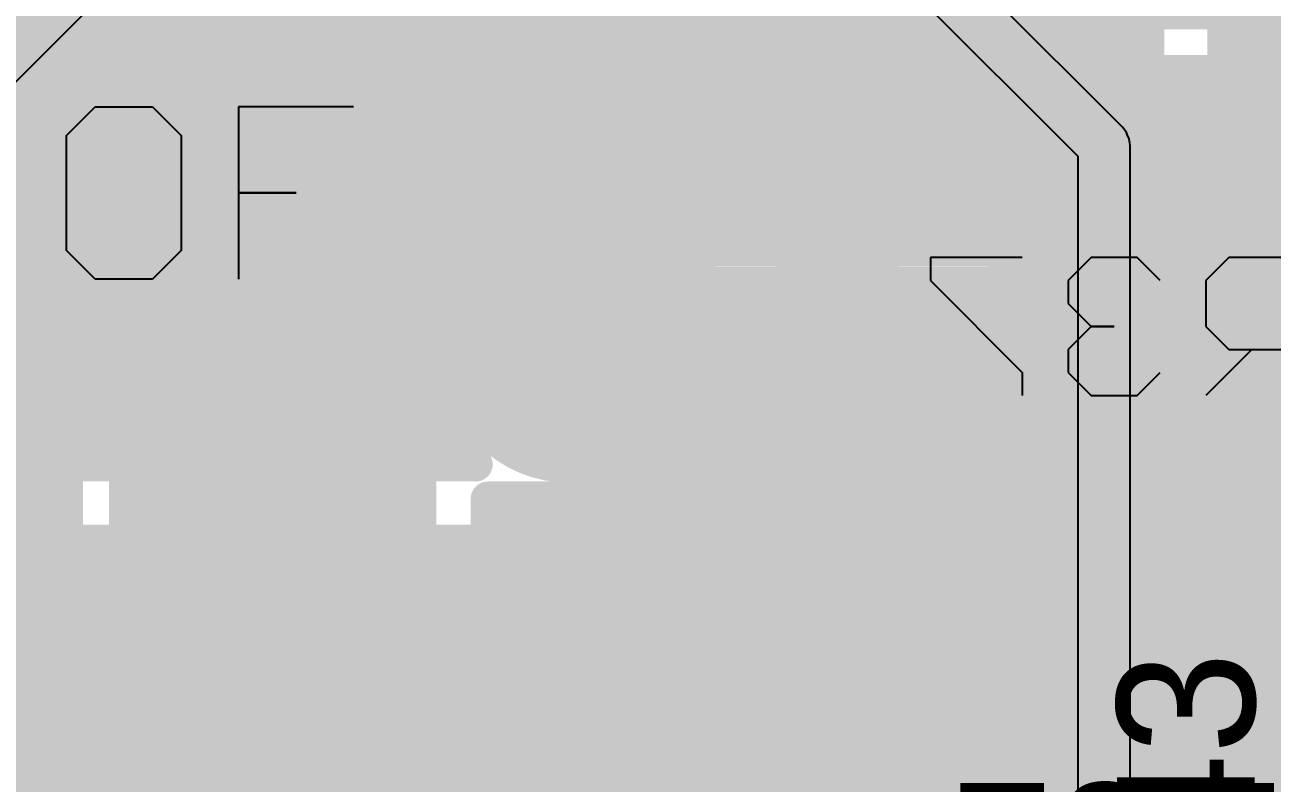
# Model space of a CAD drawing. Header units: millimetres. Extents: x 0.11 to 5.67, y 0.55 to 4.24.
# Drawn here: x 1.5586 to 1.8435, y 2.6171 to 2.7903 of the extents above; entities that cross this region are included whole.
import ezdxf

# ---------------------------------------------------------------- set-up
doc = ezdxf.new("R2010")
doc.units = ezdxf.units.MM
doc.header["$MEASUREMENT"] = 0
for name, color, linetype in [('BottomLayer', 5, 'Continuous'), ('BottomOverlay', 54, 'Continuous'), ('BottomPaste', 16, 'Continuous'), ('BottomSolder', 6, 'Continuous'), ('InternalPlane1', 76, 'Continuous'), ('InternalPlane2', 16, 'Continuous'), ('Mechanical3', 76, 'Continuous'), ('MultiLayer', 9, 'Continuous'), ('TopLayer', 1, 'Continuous'), ('TopOverlay', 2, 'Continuous'), ('ViaHoleLayer', 16, 'Continuous')]:
    doc.layers.add(name, color=color, linetype=linetype)

# ---------------------------------------------------------------- blocks, each defined once
blk = doc.blocks.new('R2512_B_139')
at = {"layer": 'BottomLayer'}
for points in [[(-0.14075, -0.06594), (-0.06988, -0.06594), (-0.14075, 0.06791), (-0.06988, 0.06791)], [(0.06398, -0.06594), (0.13484, -0.06594), (0.06398, 0.06791), (0.13484, 0.06791)]]:
    blk.add_solid(points, dxfattribs=at)
at = {"layer": 'BottomOverlay', "const_width": 0.00787}
for points in [[(0.14665, 0.07972), (-0.15256, 0.07972)], [(0.14665, 0.07972), (0.14665, -0.07776)], [(0.14665, -0.07776), (-0.15256, -0.07776)]]:
    blk.add_lwpolyline(points, dxfattribs=at)
at = {"layer": 'BottomOverlay', "const_width": 0.00394}
for points in [[(0.14469, 0.07972, 1), (0.14862, 0.07972, 1)], [(0.14469, 0.07972, 1), (0.14862, 0.07972, 1)], [(0.14469, -0.07776, 1), (0.14862, -0.07776, 1)], [(0.14469, -0.07776, 1), (0.14862, -0.07776, 1)]]:
    blk.add_lwpolyline(points, format="xyb", close=True, dxfattribs=at)
at = {"layer": 'BottomPaste'}
for points in [[(-0.14075, -0.06594), (-0.06988, -0.06594), (-0.14075, 0.06791), (-0.06988, 0.06791)], [(0.06398, -0.06594), (0.13484, -0.06594), (0.06398, 0.06791), (0.13484, 0.06791)]]:
    blk.add_solid(points, dxfattribs=at)
at = {"layer": 'BottomSolder'}
for points in [[(-0.14272, -0.06791), (-0.06791, -0.06791), (-0.14272, 0.06988), (-0.06791, 0.06988)], [(0.06201, -0.06791), (0.13681, -0.06791), (0.06201, 0.06988), (0.13681, 0.06988)]]:
    blk.add_solid(points, dxfattribs=at)
at = {"layer": 'Mechanical3'}
for p, q in [((-0.12435, -0.00065), (-0.11385, 0.00984)), ((-0.09811, 0.00984), (-0.10336, 0.00459)), ((-0.08761, 0.00984), (-0.09811, 0.00984)), ((-0.08237, 0.00459), (-0.08761, 0.00984)), ((-0.07187, 0.00459), (-0.07187, 0.00984)), ((-0.08237, -0.00065), (-0.08237, 0.00459)), ((-0.05088, -0.0164), (-0.07187, 0.00459)), ((-0.1191, -0.00065), (-0.13484, -0.00065)), ((-0.11385, -0.0059), (-0.1191, -0.00065)), ((-0.08761, -0.0059), (-0.08237, -0.00065)), ((-0.11385, -0.0164), (-0.11385, -0.0059)), ((-0.08761, -0.0059), (-0.09286, -0.0059)), ((-0.09286, -0.0059), (-0.08761, -0.0059)), ((-0.08237, -0.01115), (-0.08761, -0.0059)), ((-0.08237, -0.0164), (-0.08237, -0.01115)), ((-0.1191, -0.02164), (-0.11385, -0.0164)), ((-0.10336, -0.0164), (-0.09811, -0.02164)), ((-0.08761, -0.02164), (-0.08237, -0.0164)), ((-0.05088, -0.02164), (-0.05088, -0.0164)), ((-0.13484, -0.02164), (-0.1191, -0.02164)), ((-0.09811, -0.02164), (-0.08761, -0.02164)), ((-0.07187, -0.02164), (-0.05088, -0.02164))]:
    blk.add_line(p, q, dxfattribs=at)
blk = doc.blocks.new('CAP_13_26_236')
at = {"layer": 'TopOverlay', "const_width": 0.00787}
for points in [[(0.25591, -0.06299), (-0.25591, -0.06299)], [(0.25591, -1.11024), (0.25591, -0.06299)]]:
    blk.add_lwpolyline(points, dxfattribs=at)
at = {"layer": 'TopOverlay', "const_width": 0.00394}
blk.add_lwpolyline([(0.25394, -0.06299, 1), (0.25787, -0.06299, 1)], format="xyb", close=True, dxfattribs=at)
blk.add_lwpolyline([(0.25394, -0.06299, 1), (0.25787, -0.06299, 1)], format="xyb", close=True, dxfattribs=at)
blk = doc.blocks.new('CAP_13_26_237')
at = {"layer": 'TopOverlay', "const_width": 0.00787}
for points in [[(-0.25591, -1.11024), (-0.25591, -0.06299)], [(0.25591, -0.06299), (-0.25591, -0.06299)]]:
    blk.add_lwpolyline(points, dxfattribs=at)
at = {"layer": 'TopOverlay', "const_width": 0.00394}
blk.add_lwpolyline([(-0.25787, -0.06299, 1), (-0.25394, -0.06299, 1)], format="xyb", close=True, dxfattribs=at)
blk.add_lwpolyline([(-0.25787, -0.06299, 1), (-0.25394, -0.06299, 1)], format="xyb", close=True, dxfattribs=at)

msp = doc.modelspace()

# ---------------------------------------------------------------- linework, layer by layer
at = {"layer": 'BottomLayer'}
for points, const_width in [([(1.66732, 2.81201), (1.76673, 2.7126)], 0.01969), ([(1.69677, 2.81597), (1.77067, 2.74207)], 0.00787), ([(1.56594, 2.74902), (1.56594, 2.79528)], 0.00787), ([(1.77067, 2.74207), (1.77067, 2.79528)], 0.00787), ([(1.43009, 2.79428), (1.56594, 2.79428)], 0.00787), ([(1.71845, 2.79428), (1.77067, 2.79428)], 0.00787), ([(1.43296, 2.78641), (1.56594, 2.78641)], 0.00787), ([(1.72633, 2.78641), (1.77067, 2.78641)], 0.00787), ([(1.66437, 2.78155), (1.70597, 2.73996)], 0.00787), ([(1.66437, 2.74902), (1.66437, 2.78155)], 0.00787), ([(1.43307, 2.77854), (1.56594, 2.77854)], 0.00787), ([(1.66437, 2.77854), (1.66739, 2.77854)], 0.00787), ([(1.7342, 2.77854), (1.77067, 2.77854)], 0.00787), ([(1.52319, 2.77066), (1.56594, 2.77066)], 0.00787), ([(1.66437, 2.77066), (1.67526, 2.77066)], 0.00787), ([(1.74208, 2.77066), (1.77067, 2.77066)], 0.00787), ([(1.53497, 2.76279), (1.56594, 2.76279)], 0.00787), ([(1.66437, 2.76279), (1.68314, 2.76279)], 0.00787), ([(1.74995, 2.76279), (1.77067, 2.76279)], 0.00787), ([(1.54032, 2.75491), (1.56594, 2.75491)], 0.00787), ([(1.66437, 2.75491), (1.69101, 2.75491)], 0.00787), ([(1.75782, 2.75491), (1.77067, 2.75491)], 0.00787), ([(1.54242, 2.74902), (1.56594, 2.74902)], 0.00787), ([(1.66437, 2.74902), (1.68299, 2.74902)], 0.00787), ([(1.6944, 2.74704), (1.69888, 2.74704)], 0.00787), ([(1.7657, 2.74704), (1.77067, 2.74704)], 0.00787), ([(1.70748, 2.73845), (1.75003, 2.6959)], 0.00787), ([(1.49508, 2.71555), (1.61417, 2.71555)], 0.03937), ([(1.61417, 2.71555), (1.61516, 2.71457)], 0.03937), ([(1.61516, 2.71457), (1.61614, 2.71555)], 0.03937), ([(1.61614, 2.71555), (1.68307, 2.71555)], 0.03937), ([(1.81988, 2.6122), (1.81988, 2.71457)], 0.03937), ([(1.7156, 2.72342), (1.72251, 2.72342)], 0.00787), ([(1.81791, 2.7126), (1.81988, 2.71457)], 0.01969), ([(1.76673, 2.7126), (1.81791, 2.7126)], 0.01969), ([(1.71654, 2.71554), (1.73038, 2.71554)], 0.00787), ([(1.71559, 2.70767), (1.73825, 2.70767)], 0.00787), ([(1.71259, 2.6998), (1.74613, 2.6998)], 0.00787), ([(1.70677, 2.69192), (1.75531, 2.69192)], 0.00787), ([(1.76673, 2.68898), (1.77067, 2.68898)], 0.00787), ([(1.77067, 2.63386), (1.77067, 2.68898)], 0.00787), ([(1.69436, 2.68405), (1.77067, 2.68405)], 0.00787), ([(1.54242, 2.68209), (1.56594, 2.68209)], 0.00787), ([(1.56594, 2.63386), (1.56594, 2.68209)], 0.00787), ([(1.66437, 2.63386), (1.66437, 2.68209)], 0.00787), ([(1.66437, 2.68209), (1.68299, 2.68209)], 0.00787), ([(1.54031, 2.67617), (1.56594, 2.67617)], 0.00787), ([(1.66437, 2.67617), (1.77067, 2.67617)], 0.00787), ([(1.53496, 2.6683), (1.56594, 2.6683)], 0.00787), ([(1.66437, 2.6683), (1.77067, 2.6683)], 0.00787), ([(1.52316, 2.66043), (1.56594, 2.66043)], 0.00787), ([(1.66437, 2.66043), (1.77067, 2.66043)], 0.00787), ([(0.72047, 2.65255), (1.56594, 2.65255)], 0.00787), ([(1.66437, 2.65255), (1.77067, 2.65255)], 0.00787), ([(0.72047, 2.64468), (1.56594, 2.64468)], 0.00787), ([(1.66437, 2.64468), (1.77067, 2.64468)], 0.00787), ([(1.43561, 2.6368), (1.56594, 2.6368)], 0.00787), ([(1.66437, 2.6368), (1.77067, 2.6368)], 0.00787), ([(1.56594, 2.63386), (1.66437, 2.63386)], 0.00787), ([(1.77067, 2.63386), (1.78642, 2.63386)], 0.00787), ([(1.78642, 2.62607), (1.78642, 2.63386)], 0.00787), ([(1.4527, 2.62893), (1.78642, 2.62893)], 0.00787), ([(1.77362, 2.56594), (1.81988, 2.6122)], 0.03937), ([(1.74996, 2.58961), (1.78642, 2.62607)], 0.00787), ([(1.55413, 2.62205), (1.60335, 2.62205)], 0.00787), ([(1.60335, 2.62205), (1.61319, 2.62205)], 0.00787), ([(1.60335, 2.62205), (1.61319, 2.62205)], 0.00787), ([(1.61319, 2.62205), (1.6998, 2.62205)], 0.00787), ([(1.6998, 2.55315), (1.6998, 2.62205)], 0.00787), ([(1.6998, 2.62106), (1.78141, 2.62106)], 0.00787), ([(1.6998, 2.61318), (1.77353, 2.61318)], 0.00787)]:
    msp.add_lwpolyline(points, dxfattribs=dict(at, const_width=const_width))
for points, const_width in [([(1.56398, 2.78641, 1), (1.56791, 2.78641, 1)], 0.00394), ([(1.72436, 2.78641, 1), (1.7283, 2.78641, 1)], 0.00394), ([(1.7687, 2.78641, 1), (1.77264, 2.78641, 1)], 0.00394), ([(1.6624, 2.78155, 1), (1.66634, 2.78155, 1)], 0.00394), ([(1.6624, 2.78155, 1), (1.66634, 2.78155, 1)], 0.00394), ([(1.56398, 2.77854, 1), (1.56791, 2.77854, 1)], 0.00394), ([(1.6624, 2.77854, 1), (1.66634, 2.77854, 1)], 0.00394), ([(1.66542, 2.77854, 1), (1.66936, 2.77854, 1)], 0.00394), ([(1.73223, 2.77854, 1), (1.73617, 2.77854, 1)], 0.00394), ([(1.7687, 2.77854, 1), (1.77264, 2.77854, 1)], 0.00394), ([(1.56398, 2.77066, 1), (1.56791, 2.77066, 1)], 0.00394), ([(1.6624, 2.77066, 1), (1.66634, 2.77066, 1)], 0.00394), ([(1.67329, 2.77066, 1), (1.67723, 2.77066, 1)], 0.00394), ([(1.74011, 2.77066, 1), (1.74404, 2.77066, 1)], 0.00394), ([(1.7687, 2.77066, 1), (1.77264, 2.77066, 1)], 0.00394), ([(1.56398, 2.76279, 1), (1.56791, 2.76279, 1)], 0.00394), ([(1.6624, 2.76279, 1), (1.66634, 2.76279, 1)], 0.00394), ([(1.68117, 2.76279, 1), (1.6851, 2.76279, 1)], 0.00394), ([(1.74798, 2.76279, 1), (1.75192, 2.76279, 1)], 0.00394), ([(1.7687, 2.76279, 1), (1.77264, 2.76279, 1)], 0.00394), ([(1.56398, 2.75491, 1), (1.56791, 2.75491, 1)], 0.00394), ([(1.6624, 2.75491, 1), (1.66634, 2.75491, 1)], 0.00394), ([(1.68904, 2.75491, 1), (1.69298, 2.75491, 1)], 0.00394), ([(1.75585, 2.75491, 1), (1.75979, 2.75491, 1)], 0.00394), ([(1.7687, 2.75491, 1), (1.77264, 2.75491, 1)], 0.00394), ([(1.56398, 2.74902, 1), (1.56791, 2.74902, 1)], 0.00394), ([(1.56398, 2.74902, 1), (1.56791, 2.74902, 1)], 0.00394), ([(1.6624, 2.74902, 1), (1.66634, 2.74902, 1)], 0.00394), ([(1.6624, 2.74902, 1), (1.66634, 2.74902, 1)], 0.00394), ([(1.68102, 2.74902, 1), (1.68496, 2.74902, 1)], 0.00394), ([(1.68102, 2.74902, 1), (1.68496, 2.74902, 1)], 0.00394), ([(1.6811, 2.74902, 1), (1.68504, 2.74902, 1)], 0.00394), ([(1.69243, 2.74704, 1), (1.69637, 2.74704, 1)], 0.00394), ([(1.69692, 2.74704, 1), (1.70085, 2.74704, 1)], 0.00394), ([(1.76373, 2.74704, 1), (1.76767, 2.74704, 1)], 0.00394), ([(1.7687, 2.74704, 1), (1.77264, 2.74704, 1)], 0.00394), ([(1.7687, 2.74207, 1), (1.77264, 2.74207, 1)], 0.00394), ([(1.7687, 2.74207, 1), (1.77264, 2.74207, 1)], 0.00394), ([(1.704, 2.73996, 1), (1.70794, 2.73996, 1)], 0.00394), ([(1.704, 2.73995, 1), (1.70794, 2.73995, 1)], 0.00394), ([(1.704, 2.73996, 1), (1.70794, 2.73996, 1)], 0.00394), ([(1.70551, 2.73845, 1), (1.70944, 2.73845, 1)], 0.00394), ([(1.70551, 2.73845, 1), (1.70945, 2.73845, 1)], 0.00394), ([(1.70551, 2.73845, 1), (1.70945, 2.73845, 1)], 0.00394), ([(1.60433, 2.71555, 1), (1.62402, 2.71555, 1)], 0.01969), ([(1.60433, 2.71555, 1), (1.62402, 2.71555, 1)], 0.01969), ([(1.60531, 2.71457, 1), (1.625, 2.71457, 1)], 0.01969), ([(1.60531, 2.71457, 1), (1.625, 2.71457, 1)], 0.01969), ([(1.6063, 2.71555, 1), (1.62598, 2.71555, 1)], 0.01969), ([(1.6063, 2.71555, 1), (1.62598, 2.71555, 1)], 0.01969), ([(1.67323, 2.71555, 1), (1.69291, 2.71555, 1)], 0.01969), ([(1.67323, 2.71555, 1), (1.69291, 2.71555, 1)], 0.01969), ([(1.81004, 2.71457, 1), (1.82972, 2.71457, 1)], 0.01969), ([(1.71363, 2.72342, 1), (1.71757, 2.72342, 1)], 0.00394), ([(1.72054, 2.72342, 1), (1.72447, 2.72342, 1)], 0.00394), ([(1.81496, 2.71457, 1), (1.8248, 2.71457, 1)], 0.00984), ([(1.76181, 2.7126, 1), (1.77165, 2.7126, 1)], 0.00984), ([(1.76181, 2.7126, 1), (1.77165, 2.7126, 1)], 0.00984), ([(1.81299, 2.7126, 1), (1.82283, 2.7126, 1)], 0.00984), ([(1.81299, 2.7126, 1), (1.82283, 2.7126, 1)], 0.00984), ([(1.71457, 2.71555, 1), (1.7185, 2.71555, 1)], 0.00394), ([(1.71457, 2.71555, 1), (1.7185, 2.71555, 1)], 0.00394), ([(1.71457, 2.71555, 1), (1.7185, 2.71555, 1)], 0.00394), ([(1.71457, 2.71555, 1), (1.7185, 2.71555, 1)], 0.00394), ([(1.71457, 2.71554, 1), (1.7185, 2.71554, 1)], 0.00394), ([(1.72841, 2.71554, 1), (1.73235, 2.71554, 1)], 0.00394), ([(1.71363, 2.70767, 1), (1.71756, 2.70767, 1)], 0.00394), ([(1.73629, 2.70767, 1), (1.74022, 2.70767, 1)], 0.00394), ([(1.71063, 2.6998, 1), (1.71456, 2.6998, 1)], 0.00394), ([(1.74416, 2.6998, 1), (1.7481, 2.6998, 1)], 0.00394), ([(1.74806, 2.6959, 1), (1.752, 2.6959, 1)], 0.00394), ([(1.74806, 2.6959, 1), (1.752, 2.6959, 1)], 0.00394), ([(1.74806, 2.6959, 1), (1.752, 2.6959, 1)], 0.00394), ([(1.7048, 2.69192, 1), (1.70874, 2.69192, 1)], 0.00394), ([(1.75334, 2.69192, 1), (1.75728, 2.69192, 1)], 0.00394), ([(1.76476, 2.68898, 1), (1.7687, 2.68898, 1)], 0.00394), ([(1.76476, 2.68898, 1), (1.7687, 2.68898, 1)], 0.00394), ([(1.76476, 2.68898, 1), (1.7687, 2.68898, 1)], 0.00394), ([(1.7687, 2.68898, 1), (1.77264, 2.68898, 1)], 0.00394), ([(1.7687, 2.68898, 1), (1.77264, 2.68898, 1)], 0.00394), ([(1.69239, 2.68405, 1), (1.69633, 2.68405, 1)], 0.00394), ([(1.7687, 2.68405, 1), (1.77264, 2.68405, 1)], 0.00394), ([(1.56398, 2.68209, 1), (1.56791, 2.68209, 1)], 0.00394), ([(1.56398, 2.68209, 1), (1.56791, 2.68209, 1)], 0.00394), ([(1.6624, 2.68209, 1), (1.66634, 2.68209, 1)], 0.00394), ([(1.6624, 2.68209, 1), (1.66634, 2.68209, 1)], 0.00394), ([(1.68102, 2.68209, 1), (1.68496, 2.68209, 1)], 0.00394), ([(1.68102, 2.68209, 1), (1.68496, 2.68209, 1)], 0.00394), ([(1.6811, 2.68209, 1), (1.68504, 2.68209, 1)], 0.00394), ([(1.56398, 2.67617, 1), (1.56791, 2.67617, 1)], 0.00394), ([(1.6624, 2.67617, 1), (1.66634, 2.67617, 1)], 0.00394), ([(1.7687, 2.67617, 1), (1.77264, 2.67617, 1)], 0.00394), ([(1.56398, 2.6683, 1), (1.56791, 2.6683, 1)], 0.00394), ([(1.6624, 2.6683, 1), (1.66634, 2.6683, 1)], 0.00394), ([(1.7687, 2.6683, 1), (1.77264, 2.6683, 1)], 0.00394), ([(1.56398, 2.66043, 1), (1.56791, 2.66043, 1)], 0.00394), ([(1.6624, 2.66043, 1), (1.66634, 2.66043, 1)], 0.00394), ([(1.7687, 2.66043, 1), (1.77264, 2.66043, 1)], 0.00394), ([(1.56398, 2.65255, 1), (1.56791, 2.65255, 1)], 0.00394), ([(1.6624, 2.65255, 1), (1.66634, 2.65255, 1)], 0.00394), ([(1.7687, 2.65255, 1), (1.77264, 2.65255, 1)], 0.00394), ([(1.56398, 2.64468, 1), (1.56791, 2.64468, 1)], 0.00394), ([(1.6624, 2.64468, 1), (1.66634, 2.64468, 1)], 0.00394), ([(1.7687, 2.64468, 1), (1.77264, 2.64468, 1)], 0.00394), ([(1.56398, 2.6368, 1), (1.56791, 2.6368, 1)], 0.00394), ([(1.6624, 2.6368, 1), (1.66634, 2.6368, 1)], 0.00394), ([(1.7687, 2.6368, 1), (1.77264, 2.6368, 1)], 0.00394), ([(1.56398, 2.63386, 1), (1.56791, 2.63386, 1)], 0.00394), ([(1.56398, 2.63386, 1), (1.56791, 2.63386, 1)], 0.00394), ([(1.6624, 2.63386, 1), (1.66634, 2.63386, 1)], 0.00394), ([(1.6624, 2.63386, 1), (1.66634, 2.63386, 1)], 0.00394), ([(1.7687, 2.63386, 1), (1.77264, 2.63386, 1)], 0.00394), ([(1.7687, 2.63386, 1), (1.77264, 2.63386, 1)], 0.00394), ([(1.78445, 2.63386, 1), (1.78839, 2.63386, 1)], 0.00394), ([(1.78445, 2.63386, 1), (1.78839, 2.63386, 1)], 0.00394), ([(1.78445, 2.62893, 1), (1.78839, 2.62893, 1)], 0.00394), ([(1.81004, 2.6122, 1), (1.82972, 2.6122, 1)], 0.01969), ([(1.81004, 2.6122, 1), (1.82972, 2.6122, 1)], 0.01969), ([(1.78445, 2.62607, 1), (1.78839, 2.62607, 1)], 0.00394), ([(1.78445, 2.62607, 1), (1.78839, 2.62607, 1)], 0.00394), ([(1.60138, 2.62205, 1), (1.60532, 2.62205, 1)], 0.00394), ([(1.60138, 2.62205, 1), (1.60532, 2.62205, 1)], 0.00394), ([(1.60138, 2.62205, 1), (1.60532, 2.62205, 1)], 0.00394), ([(1.61122, 2.62205, 1), (1.61516, 2.62205, 1)], 0.00394), ([(1.61122, 2.62205, 1), (1.61516, 2.62205, 1)], 0.00394), ([(1.61122, 2.62205, 1), (1.61516, 2.62205, 1)], 0.00394), ([(1.69783, 2.62205, 1), (1.70177, 2.62205, 1)], 0.00394), ([(1.69783, 2.62205, 1), (1.70177, 2.62205, 1)], 0.00394), ([(1.69783, 2.62106, 1), (1.70177, 2.62106, 1)], 0.00394), ([(1.77944, 2.62106, 1), (1.78338, 2.62106, 1)], 0.00394)]:
    msp.add_lwpolyline(points, format="xyb", close=True, dxfattribs=dict(at, const_width=const_width))
at = {"layer": 'BottomLayer', "const_width": 0.00787}
for points in [[(1.68299, 2.74902, -0.191266), (1.70597, 2.73996)], [(1.68307, 2.74902, -0.190657), (1.70597, 2.73995)], [(1.70747, 2.73845, -0.190657), (1.71654, 2.71555)], [(1.70748, 2.73845, -0.190632), (1.71654, 2.71555)], [(1.71654, 2.71555, -0.41493), (1.68299, 2.68209)], [(1.71654, 2.71555, -0.414214), (1.68307, 2.68209)], [(1.76673, 2.68898, -0.198912), (1.75003, 2.6959)], [(1.76673, 2.68898, -0.198912), (1.75003, 2.6959)]]:
    msp.add_lwpolyline(points, format="xyb", dxfattribs=at)
at = {"layer": 'InternalPlane1', "const_width": 0.02984}
msp.add_lwpolyline([(1.66815, 2.71555, 1), (1.69799, 2.71555, 1)], format="xyb", close=True, dxfattribs=at)
at = {"layer": 'InternalPlane2'}
for p, q in [((1.80933, 2.76701), (1.76209, 2.81425)), ((1.53548, 2.75639), (1.58318, 2.80408)), ((1.75541, 2.80408), (1.79916, 2.76033)), ((1.81028, 2.76577), (1.80933, 2.76701)), ((1.80933, 2.76701), (1.80933, 2.76701)), ((1.81045, 2.76535), (1.81028, 2.76577)), ((1.81087, 2.76434), (1.81045, 2.76535)), ((1.81107, 2.7628), (1.81087, 2.76434)), ((1.81107, 2.33366), (1.81107, 2.7628)), ((1.79916, 2.76033), (1.79916, 2.33366))]:
    msp.add_line(p, q, dxfattribs=at)
at = {"layer": 'InternalPlane2', "const_width": 0.01181}
for points in [[(1.52953, 2.75886), (1.58071, 2.81004)], [(1.75787, 2.81004), (1.80512, 2.7628)], [(1.80512, 2.33366), (1.80512, 2.7628)]]:
    msp.add_lwpolyline(points, dxfattribs=at)
at = {"layer": 'InternalPlane2', "const_width": 0.00591}
msp.add_lwpolyline([(1.80217, 2.7628, 1), (1.80807, 2.7628, 1)], format="xyb", close=True, dxfattribs=at)
msp.add_lwpolyline([(1.80217, 2.7628, 1), (1.80807, 2.7628, 1)], format="xyb", close=True, dxfattribs=at)
at = {"layer": 'MultiLayer', "const_width": 0.01969}
msp.add_lwpolyline([(1.67323, 2.71555, 1), (1.69291, 2.71555, 1)], format="xyb", close=True, dxfattribs=at)
at = {"layer": 'TopLayer'}
for points, const_width in [([(1.84843, 2.51224), (1.84843, 2.85728)], 0.03937), ([(1.81496, 2.53973), (1.81496, 2.82579)], 0.00787), ([(1.09029, 2.79428), (1.81496, 2.79428)], 0.00787), ([(1.08143, 2.78641), (1.81496, 2.78641)], 0.00787), ([(1.02657, 2.77854), (1.81496, 2.77854)], 0.00787), ([(1.02657, 2.77066), (1.81496, 2.77066)], 0.00787), ([(1.02657, 2.76279), (1.81496, 2.76279)], 0.00787), ([(1.02657, 2.75491), (1.81496, 2.75491)], 0.00787), ([(1.03236, 2.74704), (1.67174, 2.74704)], 0.00787), ([(1.6944, 2.74704), (1.81496, 2.74704)], 0.00787), ([(1.04023, 2.73917), (1.65936, 2.73917)], 0.00787), ([(1.70678, 2.73917), (1.81496, 2.73917)], 0.00787), ([(1.05624, 2.73129), (1.65354, 2.73129)], 0.00787), ([(1.7126, 2.73129), (1.81496, 2.73129)], 0.00787), ([(1.0652, 2.72342), (1.65054, 2.72342)], 0.00787), ([(1.7156, 2.72342), (1.81496, 2.72342)], 0.00787), ([(1.06894, 2.71554), (1.64961, 2.71554)], 0.00787), ([(1.71654, 2.71554), (1.81496, 2.71554)], 0.00787), ([(1.06986, 2.70767), (1.65055, 2.70767)], 0.00787), ([(1.71559, 2.70767), (1.81496, 2.70767)], 0.00787), ([(1.0683, 2.6998), (1.65355, 2.6998)], 0.00787), ([(1.71259, 2.6998), (1.81496, 2.6998)], 0.00787), ([(1.06365, 2.69192), (1.65937, 2.69192)], 0.00787), ([(1.70677, 2.69192), (1.81496, 2.69192)], 0.00787), ([(1.06176, 2.68996), (1.66151, 2.68996)], 0.00787), ([(1.70463, 2.68996), (1.7185, 2.68996)], 0.00787), ([(1.73172, 2.68405), (1.81496, 2.68405)], 0.00787), ([(1.73578, 2.67617), (1.81496, 2.67617)], 0.00787), ([(0.72047, 2.67224), (1.7185, 2.67224)], 0.00787), ([(1.7185, 2.19587), (1.7185, 2.67224)], 0.00787), ([(1.73622, 2.19587), (1.73622, 2.67224)], 0.00787), ([(0.72047, 2.6683), (1.7185, 2.6683)], 0.00787), ([(1.73622, 2.6683), (1.81496, 2.6683)], 0.00787), ([(0.72047, 2.66043), (1.7185, 2.66043)], 0.00787), ([(1.73622, 2.66043), (1.81496, 2.66043)], 0.00787), ([(0.72047, 2.65255), (1.7185, 2.65255)], 0.00787), ([(1.73622, 2.65255), (1.81496, 2.65255)], 0.00787), ([(0.72047, 2.64468), (1.7185, 2.64468)], 0.00787), ([(1.73622, 2.64468), (1.81496, 2.64468)], 0.00787), ([(0.72047, 2.6368), (1.7185, 2.6368)], 0.00787), ([(1.73622, 2.6368), (1.81496, 2.6368)], 0.00787), ([(0.72047, 2.62893), (1.7185, 2.62893)], 0.00787), ([(1.73622, 2.62893), (1.81496, 2.62893)], 0.00787), ([(0.72047, 2.62106), (1.7185, 2.62106)], 0.00787), ([(1.73622, 2.62106), (1.81496, 2.62106)], 0.00787), ([(0.72047, 2.61318), (1.7185, 2.61318)], 0.00787), ([(1.73622, 2.61318), (1.81496, 2.61318)], 0.00787)]:
    msp.add_lwpolyline(points, dxfattribs=dict(at, const_width=const_width))
for points, const_width in [([(1.81299, 2.78641, 1), (1.81693, 2.78641, 1)], 0.00394), ([(1.81299, 2.77854, 1), (1.81693, 2.77854, 1)], 0.00394), ([(1.81299, 2.77066, 1), (1.81693, 2.77066, 1)], 0.00394), ([(1.81299, 2.76279, 1), (1.81693, 2.76279, 1)], 0.00394), ([(1.81299, 2.75491, 1), (1.81693, 2.75491, 1)], 0.00394), ([(1.66977, 2.74704, 1), (1.67371, 2.74704, 1)], 0.00394), ([(1.69243, 2.74704, 1), (1.69637, 2.74704, 1)], 0.00394), ([(1.81299, 2.74704, 1), (1.81693, 2.74704, 1)], 0.00394), ([(1.65739, 2.73917, 1), (1.66133, 2.73917, 1)], 0.00394), ([(1.70481, 2.73917, 1), (1.70875, 2.73917, 1)], 0.00394), ([(1.81299, 2.73917, 1), (1.81693, 2.73917, 1)], 0.00394), ([(1.65157, 2.73129, 1), (1.65551, 2.73129, 1)], 0.00394), ([(1.67323, 2.71555, 1), (1.69291, 2.71555, 1)], 0.01969), ([(1.71063, 2.73129, 1), (1.71457, 2.73129, 1)], 0.00394), ([(1.81299, 2.73129, 1), (1.81693, 2.73129, 1)], 0.00394), ([(1.64858, 2.72342, 1), (1.65251, 2.72342, 1)], 0.00394), ([(1.71363, 2.72342, 1), (1.71757, 2.72342, 1)], 0.00394), ([(1.81299, 2.72342, 1), (1.81693, 2.72342, 1)], 0.00394), ([(1.64764, 2.71554, 1), (1.65157, 2.71554, 1)], 0.00394), ([(1.71457, 2.71555, 1), (1.7185, 2.71555, 1)], 0.00394), ([(1.71457, 2.71555, 1), (1.7185, 2.71555, 1)], 0.00394), ([(1.71457, 2.71554, 1), (1.7185, 2.71554, 1)], 0.00394), ([(1.81299, 2.71554, 1), (1.81693, 2.71554, 1)], 0.00394), ([(1.64858, 2.70767, 1), (1.65252, 2.70767, 1)], 0.00394), ([(1.71363, 2.70767, 1), (1.71756, 2.70767, 1)], 0.00394), ([(1.81299, 2.70767, 1), (1.81693, 2.70767, 1)], 0.00394), ([(1.65158, 2.6998, 1), (1.65552, 2.6998, 1)], 0.00394), ([(1.71063, 2.6998, 1), (1.71456, 2.6998, 1)], 0.00394), ([(1.81299, 2.6998, 1), (1.81693, 2.6998, 1)], 0.00394), ([(1.65741, 2.69192, 1), (1.66134, 2.69192, 1)], 0.00394), ([(1.7048, 2.69192, 1), (1.70874, 2.69192, 1)], 0.00394), ([(1.81299, 2.69192, 1), (1.81693, 2.69192, 1)], 0.00394), ([(1.65954, 2.68996, 1), (1.66348, 2.68996, 1)], 0.00394), ([(1.65954, 2.68996, 1), (1.66348, 2.68996, 1)], 0.00394), ([(1.70267, 2.68996, 1), (1.7066, 2.68996, 1)], 0.00394), ([(1.70267, 2.68996, 1), (1.7066, 2.68996, 1)], 0.00394), ([(1.71654, 2.68996, 1), (1.72047, 2.68996, 1)], 0.00394), ([(1.71654, 2.68996, 1), (1.72047, 2.68996, 1)], 0.00394), ([(1.71654, 2.68996, 1), (1.72047, 2.68996, 1)], 0.00394), ([(1.72975, 2.68405, 1), (1.73368, 2.68405, 1)], 0.00394), ([(1.81299, 2.68405, 1), (1.81693, 2.68405, 1)], 0.00394), ([(1.73381, 2.67617, 1), (1.73775, 2.67617, 1)], 0.00394), ([(1.81299, 2.67617, 1), (1.81693, 2.67617, 1)], 0.00394), ([(1.71654, 2.67224, 1), (1.72047, 2.67224, 1)], 0.00394), ([(1.71654, 2.67224, 1), (1.72047, 2.67224, 1)], 0.00394), ([(1.73425, 2.67224, 1), (1.73819, 2.67224, 1)], 0.00394), ([(1.73425, 2.67224, 1), (1.73819, 2.67224, 1)], 0.00394), ([(1.73425, 2.67224, 1), (1.73819, 2.67224, 1)], 0.00394), ([(1.71654, 2.6683, 1), (1.72047, 2.6683, 1)], 0.00394), ([(1.73425, 2.6683, 1), (1.73819, 2.6683, 1)], 0.00394), ([(1.81299, 2.6683, 1), (1.81693, 2.6683, 1)], 0.00394), ([(1.71654, 2.66043, 1), (1.72047, 2.66043, 1)], 0.00394), ([(1.73425, 2.66043, 1), (1.73819, 2.66043, 1)], 0.00394), ([(1.81299, 2.66043, 1), (1.81693, 2.66043, 1)], 0.00394), ([(1.71654, 2.65255, 1), (1.72047, 2.65255, 1)], 0.00394), ([(1.73425, 2.65255, 1), (1.73819, 2.65255, 1)], 0.00394), ([(1.81299, 2.65255, 1), (1.81693, 2.65255, 1)], 0.00394), ([(1.71654, 2.64468, 1), (1.72047, 2.64468, 1)], 0.00394), ([(1.73425, 2.64468, 1), (1.73819, 2.64468, 1)], 0.00394), ([(1.81299, 2.64468, 1), (1.81693, 2.64468, 1)], 0.00394), ([(1.71654, 2.6368, 1), (1.72047, 2.6368, 1)], 0.00394), ([(1.73425, 2.6368, 1), (1.73819, 2.6368, 1)], 0.00394), ([(1.81299, 2.6368, 1), (1.81693, 2.6368, 1)], 0.00394), ([(1.71654, 2.62893, 1), (1.72047, 2.62893, 1)], 0.00394), ([(1.73425, 2.62893, 1), (1.73819, 2.62893, 1)], 0.00394), ([(1.81299, 2.62893, 1), (1.81693, 2.62893, 1)], 0.00394), ([(1.71654, 2.62106, 1), (1.72047, 2.62106, 1)], 0.00394), ([(1.73425, 2.62106, 1), (1.73819, 2.62106, 1)], 0.00394), ([(1.81299, 2.62106, 1), (1.81693, 2.62106, 1)], 0.00394)]:
    msp.add_lwpolyline(points, format="xyb", close=True, dxfattribs=dict(at, const_width=const_width))
at = {"layer": 'TopLayer', "const_width": 0.00787}
for points in [[(1.66151, 2.68996, -1.567887), (1.71654, 2.71555)], [(1.71654, 2.71555, -0.221149), (1.70463, 2.68996)], [(1.7185, 2.68996, -0.414214), (1.73622, 2.67224)], [(1.7185, 2.68996, -0.414214), (1.73622, 2.67224)]]:
    msp.add_lwpolyline(points, format="xyb", dxfattribs=at)
at = {"layer": 'TopOverlay'}
for p, q in [((1.56803, 2.76508), (1.57459, 2.77164)), ((1.57459, 2.77164), (1.58771, 2.77164)), ((1.58771, 2.77164), (1.59427, 2.76508)), ((1.63362, 2.77164), (1.60739, 2.77164)), ((1.60739, 2.77164), (1.60739, 2.75196)), ((1.56803, 2.73884), (1.56803, 2.76508)), ((1.59427, 2.76508), (1.59427, 2.73884)), ((1.60739, 2.75196), (1.6205, 2.75196)), ((1.6205, 2.75196), (1.60739, 2.75196)), ((1.60739, 2.75196), (1.60739, 2.73228)), ((1.57459, 2.73228), (1.56803, 2.73884)), ((1.59427, 2.73884), (1.58771, 2.73228)), ((1.58771, 2.73228), (1.57459, 2.73228))]:
    msp.add_line(p, q, dxfattribs=at)
at = {"layer": 'ViaHoleLayer', "const_width": 0.00984}
msp.add_lwpolyline([(1.67815, 2.71555, 1), (1.68799, 2.71555, 1)], format="xyb", close=True, dxfattribs=at)

# ---------------------------------------------------------------- block references
for name, p, rotation in [('CAP_13_26_236', (1.84567, 2.96138), 270), ('R2512_B_139', (1.71457, 2.71555), 180), ('CAP_13_26_237', (1.84567, 2.41634), 270)]:
    msp.add_blockref(name, p, dxfattribs=dict(rotation=rotation))

# ---------------------------------------------------------------- texts
at = {"layer": 'BottomOverlay', "text_generation_flag": 2}
msp.add_text('R37', height=0.031496, dxfattribs=at).set_placement((1.84744, 2.58563))
at = {"layer": 'TopOverlay'}
msp.add_text('C43', height=0.031496, rotation=90, dxfattribs=at).set_placement((1.83957, 2.56988))

doc.saveas('drawing.dxf')
